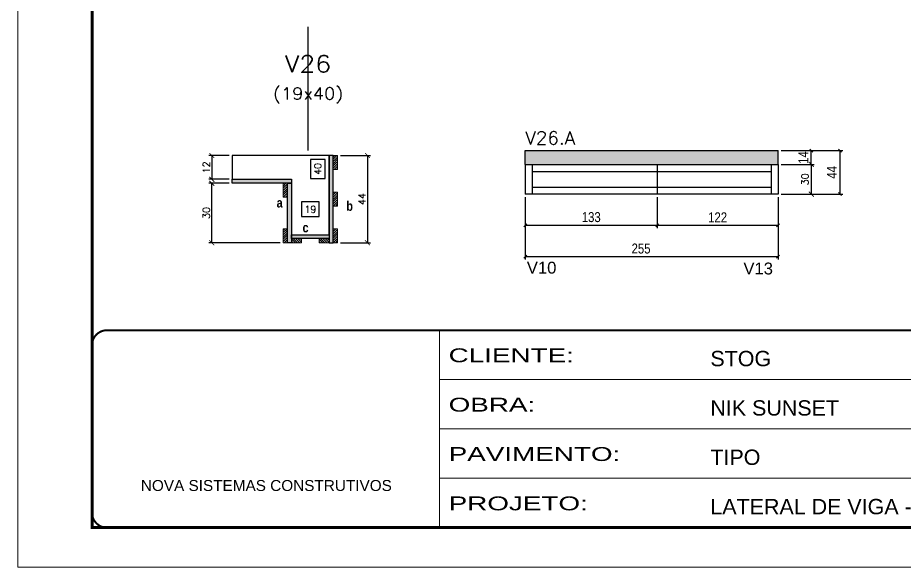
# Model space of a CAD drawing. Extents: x -10448 to -1189, y -11772 to 17235.
# Drawn here: x -10448 to -9554, y 7754 to 8309 of the extents above; entities that cross this region are included whole.
import ezdxf
from ezdxf.enums import TextEntityAlignment as Align

# ---------------------------------------------------------------- set-up
doc = ezdxf.new("R2010")
doc.units = 0
for name, pattern in [('CONTINUO', [0]), ('DASHED', [0.75, 0.5, -0.25]), ('HIDDEN', [0.375, 0.25, -0.125])]:
    doc.linetypes.add(name, pattern=pattern)
for name, color, linetype in [('5', 5, 'Continuous'), ('COTA', 241, 'Continuous'), ('Cota Seção (2x)', 4, 'Continuous'), ('detalhes', 4, 'Continuous'), ('Painéis', 200, 'Continuous'), ('SARR_2.2x7', 40, 'Continuous'), ('Texto de Titulo', 7, 'Continuous'), ('Texto Qtd Sarr', 242, 'Continuous')]:
    doc.layers.add(name, color=color, linetype=linetype)
for name, color, linetype, lineweight in [('CONCRETO', 251, 'Continuous', 25), ('Folhas', 255, 'Continuous', 9), ('Hachura', 251, 'Continuous', 9), ('Madeira', 126, 'Continuous', 18), ('SARRAFO DE PRESSAO', 251, 'DASHED', 9), ('Texto Seção', 7, 'Continuous', 15)]:
    doc.layers.add(name, color=color, linetype=linetype, lineweight=lineweight)
doc.styles.add('ARIAL', font='arial.ttf')
doc.styles.add('COTA TECNICA', font='techl___.ttf', dxfattribs={"height": 10})
doc.styles.add('REGUA-120', font='ROMANS.shx', dxfattribs={"height": 15})
doc.styles.add('Romans', font='romans.shx')
doc.styles.get("Standard").update_dxf_attribs({"font": 'arial.ttf'})
doc.styles.add('TECNICA', font='techb___.ttf', dxfattribs={"height": 10})
doc.styles.add('Tecnologia', font='')
doc.styles.get('Tecnologia').set_extended_font_data('Forgotten Futurist')
doc.dimstyles.new('Cota Paínel', dxfattribs={"dimtxt": 7, "dimasz": 5, "dimexe": 3, "dimexo": 3, "dimgap": 3, "dimtad": 1, "dimdec": 1, "dimzin": 12, "dimdsep": 46, "dimtxsty": 'Romans', "dimblk": 'ARCHTICK', "dimcen": 0, "dimclrd": 4, "dimclre": 4, "dimclrt": 1, "dimadec": 1, "dimazin": 3, "dimtfac": 1, "dimtdec": 1, "dimtmove": 0, "dimatfit": 3, "dimldrblk": 'OBLIQUE', "dimfxl": 1, "dimtolj": 1, "dimtzin": 12, "dimarcsym": 0})
doc.dimstyles.new('Cota Seção (2x)', dxfattribs={"dimtxt": 7, "dimasz": 5, "dimexe": 3, "dimexo": 3, "dimgap": 2, "dimtad": 3, "dimdec": 1, "dimlfac": 0.5, "dimzin": 12, "dimdsep": 46, "dimtxsty": 'Romans', "dimblk": 'ARCHTICK', "dimcen": 0, "dimclrd": 4, "dimclre": 4, "dimclrt": 1, "dimadec": 1, "dimazin": 3, "dimtfac": 1, "dimtdec": 1, "dimtmove": 0, "dimatfit": 3, "dimldrblk": 'OBLIQUE', "dimfxl": 1, "dimtolj": 1, "dimtzin": 12, "dimarcsym": 0})
doc.dimstyles.new('Cota Seção interna', dxfattribs={"dimtxt": 7, "dimasz": 6, "dimexe": 0.18, "dimexo": 2, "dimgap": -4, "dimtad": 3, "dimdec": 1, "dimlfac": 0.5, "dimzin": 12, "dimdsep": 46, "dimtxsty": 'Romans', "dimblk": 'ARCHTICK', "dimcen": 0.09, "dimse1": 1, "dimse2": 1, "dimsd1": 1, "dimsd2": 1, "dimclrd": 180, "dimclre": 5, "dimclrt": 1, "dimadec": 0, "dimazin": 3, "dimtfac": 1, "dimtdec": 1, "dimtofl": 0, "dimtmove": 0, "dimatfit": 3, "dimldrblk": 'ARCHTICK', "dimfxl": 1, "dimtolj": 1, "dimtzin": 0, "dimarcsym": 0})
doc.dimstyles.new('PAINEL', dxfattribs={"dimtxt": 10, "dimasz": 3, "dimexe": 3, "dimexo": 3, "dimgap": 3, "dimtad": 1, "dimdec": 1, "dimzin": 12, "dimdsep": 46, "dimtxsty": 'COTA TECNICA', "dimblk1": 'OBLIQUE', "dimblk2": 'OBLIQUE', "dimsah": 1, "dimcen": 0.9, "dimclrd": 4, "dimclre": 4, "dimclrt": 240, "dimadec": 1, "dimazin": 3, "dimtfac": 1, "dimtdec": 1, "dimtmove": 0, "dimatfit": 3, "dimfxl": 1, "dimtolj": 1, "dimtzin": 12, "dimarcsym": 0})

# ---------------------------------------------------------------- blocks, each defined once
blk = doc.blocks.new('9999999999')
at = {"color": 30, "linetype": 'CONTINUO'}
for p, q in [((98564.56, 34230.21), (98564.56, 34429.45)), ((98564.56, 34379.64), (99583.98, 34379.64)), ((98564.56, 34329.83), (99487.98, 34329.83)), ((98564.56, 34280.02), (99487.98, 34280.02))]:
    blk.add_line(p, q, dxfattribs=at)
at = {"color": 30, "linetype": 'CONTINUO', "const_width": 2}
blk.add_lwpolyline([(99583.98, 34230.21), (99583.98, 34414.45, 0.414214), (99568.98, 34429.45), (98228.98, 34429.45, 0.414214), (98213.98, 34414.45), (98213.98, 34245.21, 0.414214), (98228.98, 34230.21), (99583.98, 34230.21)], format="xyb", dxfattribs=at)
at = {"layer": 'Folhas'}
blk.add_lwpolyline([(98138.98, 34190.21), (99623.98, 34190.21), (99623.98, 35240.21), (98138.98, 35240.21)], close=True, dxfattribs=at)
at = {"layer": 'Folhas', "color": 30, "const_width": 3}
blk.add_lwpolyline([(98213.98, 34230.21), (99583.98, 34230.21), (99583.98, 35200.21), (98213.98, 35200.21)], close=True, dxfattribs=at)
at = {"color": 7, "linetype": 'Continuous', "ltscale": 5, "style": 'ARIAL'}
for s, height, p in [('STOG', 15.483, (98837.68, 34393.13)), ('NIK SUNSET', 15.483, (98837.68, 34343.32)), ('TIPO', 15.483, (98837.68, 34293.51)), ('NOVA SISTEMAS CONSTRUTIVOS', 11.0592, (98263.19, 34267.21)), ('LATERAL DE VIGA - ADITIVO', 15.4829, (98837.68, 34243.7))]:
    blk.add_text(s, height=height, dxfattribs=at).set_placement(p)
at = {"layer": 'Folhas', "color": 7, "style": 'Tecnologia', "width": 1.5}
for s, p in [('CLIENTE:', (98573.65, 34397.17)), ('OBRA:', (98573.65, 34347.31)), ('PAVIMENTO:', (98573.65, 34297.5)), ('PROJETO:', (98573.65, 34247.69))]:
    blk.add_text(s, height=14, dxfattribs=at).set_placement(p)
blk = doc.blocks.new('titulo1')
at = {"layer": 'Defpoints', "color": 252, "linetype": 'HIDDEN', "ltscale": 2}
blk.add_line((0, 0), (0, 125), dxfattribs=at)
at = {"layer": 'Defpoints', "style": 'Romans', "oblique": 15}
blk.add_attdef('FOLHA', text='', height=10, dxfattribs=at).set_placement((0, 15.58), align=Align.MIDDLE_CENTER)
at = {"layer": 'Texto Qtd Sarr', "color": 3, "style": 'Romans', "oblique": 15}
for tag, height, p in [('TITULO', 17, (0, 71.45)), ('SEÇÃO', 12, (0, 41.55))]:
    blk.add_attdef(tag, text='', height=height, dxfattribs=at).set_placement(p, align=Align.MIDDLE_CENTER)
blk = doc.blocks.new('_ArchTick')
at = {"color": 0, "linetype": 'ByBlock', "const_width": 0.15}
blk.add_lwpolyline([(-0.5, -0.5), (0.5, 0.5)], dxfattribs=at)
blk = doc.blocks.new('*D786')
at = {"layer": 'COTA', "color": 4, "lineweight": -2, "transparency": 16777216}
for p, q in [((-9678.25, 8160.83), (-9644.73, 8160.83)), ((-9647.73, 8160.83), (-9647.73, 8130.83)), ((-9678.25, 8130.83), (-9644.73, 8130.83))]:
    blk.add_line(p, q, dxfattribs=at)
at = {"layer": 'Defpoints', "color": 0, "transparency": 16777216}
for p in [(-9681.25, 8160.83), (-9681.25, 8130.83), (-9647.73, 8130.83)]:
    blk.add_point(p, dxfattribs=at)
at = {"layer": 'COTA', "color": 4, "lineweight": -2, "transparency": 16777216, "xscale": 5, "yscale": 5, "zscale": 5}
for p, rotation in [((-9647.73, 8160.83), 90), ((-9647.73, 8130.83), 270)]:
    blk.add_blockref('_ArchTick', p, dxfattribs=dict(at, rotation=rotation))
at = {"layer": 'COTA', "color": 1, "transparency": 16777216, "insert": (-9654.23, 8145.83), "char_height": 7, "attachment_point": 5, "rotation": 90, "style": 'Romans'}
blk.add_mtext('\\A1;30', dxfattribs=at)
blk = doc.blocks.new('_Oblique')
at = {"color": 0, "linetype": 'ByBlock', "lineweight": -2}
blk.add_line((-0.5, -0.5), (0.5, 0.5), dxfattribs=at)
blk = doc.blocks.new('*D791')
at = {"layer": 'COTA', "color": 4, "linetype": 'ByBlock', "lineweight": -2, "transparency": 16777216}
for p, q in [((-9936.25, 8127.83), (-9936.25, 8096.37)), ((-9803.25, 8127.83), (-9803.25, 8096.37)), ((-9936.25, 8099.37), (-9803.25, 8099.37))]:
    blk.add_line(p, q, dxfattribs=at)
at = {"layer": 'Defpoints', "color": 0, "linetype": 'ByBlock', "transparency": 16777216}
for p in [(-9936.25, 8130.83), (-9803.25, 8130.83), (-9803.25, 8099.37)]:
    blk.add_point(p, dxfattribs=at)
at = {"layer": 'COTA', "color": 4, "linetype": 'ByBlock', "lineweight": -2, "transparency": 16777216, "xscale": 3, "yscale": 3, "zscale": 3, "rotation": 180}
blk.add_blockref('_Oblique', (-9936.25, 8099.37), dxfattribs=at)
at = {"layer": 'COTA', "color": 4, "linetype": 'ByBlock', "lineweight": -2, "transparency": 16777216, "xscale": 3, "yscale": 3, "zscale": 3}
blk.add_blockref('_Oblique', (-9803.25, 8099.37), dxfattribs=at)
at = {"layer": 'COTA', "color": 240, "linetype": 'ByBlock', "transparency": 16777216, "insert": (-9869.75, 8107.59), "char_height": 10, "attachment_point": 5, "style": 'COTA TECNICA'}
blk.add_mtext('\\A1;133', dxfattribs=at)
blk = doc.blocks.new('*D792')
at = {"layer": 'COTA', "color": 4, "linetype": 'ByBlock', "lineweight": -2, "transparency": 16777216}
for p, q in [((-9803.25, 8127.83), (-9803.25, 8096.37)), ((-9681.25, 8127.83), (-9681.25, 8096.37)), ((-9803.25, 8099.37), (-9681.25, 8099.37))]:
    blk.add_line(p, q, dxfattribs=at)
at = {"layer": 'Defpoints', "color": 0, "linetype": 'ByBlock', "transparency": 16777216}
for p in [(-9803.25, 8130.83), (-9681.25, 8130.83), (-9681.25, 8099.37)]:
    blk.add_point(p, dxfattribs=at)
at = {"layer": 'COTA', "color": 4, "linetype": 'ByBlock', "lineweight": -2, "transparency": 16777216, "xscale": 3, "yscale": 3, "zscale": 3, "rotation": 180}
blk.add_blockref('_Oblique', (-9803.25, 8099.37), dxfattribs=at)
at = {"layer": 'COTA', "color": 4, "linetype": 'ByBlock', "lineweight": -2, "transparency": 16777216, "xscale": 3, "yscale": 3, "zscale": 3}
blk.add_blockref('_Oblique', (-9681.25, 8099.37), dxfattribs=at)
at = {"layer": 'COTA', "color": 240, "linetype": 'ByBlock', "transparency": 16777216, "insert": (-9742.25, 8107.43), "char_height": 10, "attachment_point": 5, "style": 'COTA TECNICA'}
blk.add_mtext('\\A1;122', dxfattribs=at)
blk = doc.blocks.new('*D787')
at = {"layer": 'COTA', "color": 4, "linetype": 'ByBlock', "lineweight": -2, "transparency": 16777216}
for p, q in [((-9936.25, 8127.83), (-9936.25, 8064.75)), ((-9681.25, 8127.83), (-9681.25, 8064.75)), ((-9936.25, 8067.75), (-9681.25, 8067.75))]:
    blk.add_line(p, q, dxfattribs=at)
at = {"layer": 'Defpoints', "color": 0, "linetype": 'ByBlock', "transparency": 16777216}
for p in [(-9936.25, 8130.83), (-9681.25, 8130.83), (-9681.25, 8067.75)]:
    blk.add_point(p, dxfattribs=at)
at = {"layer": 'COTA', "color": 4, "linetype": 'ByBlock', "lineweight": -2, "transparency": 16777216, "xscale": 3, "yscale": 3, "zscale": 3, "rotation": 180}
blk.add_blockref('_Oblique', (-9936.25, 8067.75), dxfattribs=at)
at = {"layer": 'COTA', "color": 4, "linetype": 'ByBlock', "lineweight": -2, "transparency": 16777216, "xscale": 3, "yscale": 3, "zscale": 3}
blk.add_blockref('_Oblique', (-9681.25, 8067.75), dxfattribs=at)
at = {"layer": 'COTA', "color": 240, "linetype": 'ByBlock', "transparency": 16777216, "insert": (-9819.5, 8075.86), "char_height": 10, "attachment_point": 5, "style": 'COTA TECNICA'}
blk.add_mtext('\\A1;255', dxfattribs=at)
blk = doc.blocks.new('*D793')
at = {"layer": 'COTA', "color": 4, "linetype": 'ByBlock', "lineweight": -2, "transparency": 16777216}
for p, q in [((-9678.25, 8174.83), (-9644.73, 8174.83)), ((-9647.73, 8160.83), (-9647.73, 8174.83)), ((-9678.25, 8160.83), (-9644.73, 8160.83))]:
    blk.add_line(p, q, dxfattribs=at)
at = {"layer": 'Defpoints', "color": 0, "linetype": 'ByBlock', "transparency": 16777216}
for p in [(-9681.25, 8174.83), (-9647.73, 8174.83), (-9681.25, 8160.83)]:
    blk.add_point(p, dxfattribs=at)
at = {"layer": 'COTA', "color": 4, "linetype": 'ByBlock', "lineweight": -2, "transparency": 16777216, "xscale": 3, "yscale": 3, "zscale": 3}
for p, rotation in [((-9647.73, 8174.83), 90), ((-9647.73, 8160.83), 270)]:
    blk.add_blockref('_Oblique', p, dxfattribs=dict(at, rotation=rotation))
at = {"layer": 'COTA', "color": 240, "linetype": 'ByBlock', "transparency": 16777216, "insert": (-9655.81, 8167.83), "char_height": 10, "attachment_point": 5, "rotation": 90, "style": 'COTA TECNICA'}
blk.add_mtext('\\A1;14', dxfattribs=at)
blk = doc.blocks.new('*D788')
at = {"layer": 'COTA', "color": 4, "linetype": 'ByBlock', "lineweight": -2, "transparency": 16777216}
for p, q in [((-9678.25, 8174.83), (-9615.96, 8174.83)), ((-9618.96, 8174.83), (-9618.96, 8130.83)), ((-9678.25, 8130.83), (-9615.96, 8130.83))]:
    blk.add_line(p, q, dxfattribs=at)
at = {"layer": 'Defpoints', "color": 0, "linetype": 'ByBlock', "transparency": 16777216}
for p in [(-9681.25, 8174.83), (-9681.25, 8130.83), (-9618.96, 8130.83)]:
    blk.add_point(p, dxfattribs=at)
at = {"layer": 'COTA', "color": 4, "linetype": 'ByBlock', "lineweight": -2, "transparency": 16777216, "xscale": 3, "yscale": 3, "zscale": 3}
for p, rotation in [((-9618.96, 8174.83), 90), ((-9618.96, 8130.83), 270)]:
    blk.add_blockref('_Oblique', p, dxfattribs=dict(at, rotation=rotation))
at = {"layer": 'COTA', "color": 240, "linetype": 'ByBlock', "transparency": 16777216, "insert": (-9627.03, 8152.83), "char_height": 10, "attachment_point": 5, "rotation": 90, "style": 'COTA TECNICA'}
blk.add_mtext('\\A1;44', dxfattribs=at)
blk = doc.blocks.new('*D885')
at = {"layer": 'COTA', "color": 4, "lineweight": -2, "transparency": 16777216}
for p, q in [((-10235.07, 8169.81), (-10255.53, 8169.81)), ((-10252.53, 8169.81), (-10252.53, 8145.81)), ((-10235.07, 8145.81), (-10255.53, 8145.81))]:
    blk.add_line(p, q, dxfattribs=at)
at = {"layer": 'Defpoints', "color": 0, "transparency": 16777216}
for p in [(-10232.07, 8169.81), (-10252.53, 8145.81), (-10232.07, 8145.81)]:
    blk.add_point(p, dxfattribs=at)
at = {"layer": 'COTA', "color": 4, "lineweight": -2, "transparency": 16777216, "xscale": 5, "yscale": 5, "zscale": 5}
for p, rotation in [((-10252.53, 8169.81), 90), ((-10252.53, 8145.81), 270)]:
    blk.add_blockref('_ArchTick', p, dxfattribs=dict(at, rotation=rotation))
at = {"layer": 'COTA', "color": 1, "transparency": 16777216, "insert": (-10258.03, 8157.81), "char_height": 7, "attachment_point": 5, "rotation": 90, "style": 'Romans'}
blk.add_mtext('\\A1;12', dxfattribs=at)
blk = doc.blocks.new('*D886')
at = {"layer": 'COTA', "color": 4, "lineweight": -2, "transparency": 16777216}
for p, q in [((-10235.07, 8141.81), (-10255.53, 8141.81)), ((-10252.53, 8081.81), (-10252.53, 8141.81)), ((-10183.47, 8081.81), (-10255.53, 8081.81))]:
    blk.add_line(p, q, dxfattribs=at)
at = {"layer": 'Defpoints', "color": 0, "transparency": 16777216}
for p in [(-10252.53, 8141.81), (-10232.07, 8141.81), (-10180.47, 8081.81)]:
    blk.add_point(p, dxfattribs=at)
at = {"layer": 'COTA', "color": 4, "lineweight": -2, "transparency": 16777216, "xscale": 5, "yscale": 5, "zscale": 5}
for p, rotation in [((-10252.53, 8141.81), 90), ((-10252.53, 8081.81), 270)]:
    blk.add_blockref('_ArchTick', p, dxfattribs=dict(at, rotation=rotation))
at = {"layer": 'COTA', "color": 1, "transparency": 16777216, "insert": (-10258.03, 8111.81), "char_height": 7, "attachment_point": 5, "rotation": 90, "style": 'Romans'}
blk.add_mtext('\\A1;30', dxfattribs=at)
blk = doc.blocks.new('*D887')
at = {"layer": 'Cota Seção (2x)', "color": 180, "lineweight": -2, "transparency": 16777216}
for p, q in [((-10138.07, 8165.94), (-10153.07, 8165.94)), ((-10153.07, 8165.94), (-10153.07, 8146.61)), ((-10138.07, 8146.61), (-10138.07, 8165.94)), ((-10153.07, 8146.61), (-10138.07, 8146.61))]:
    blk.add_line(p, q, dxfattribs=at)
at = {"layer": 'Defpoints', "color": 0, "transparency": 16777216}
for p in [(-10172.07, 8169.81), (-10134.07, 8169.81), (-10172.07, 8089.81)]:
    blk.add_point(p, dxfattribs=at)
at = {"layer": 'Cota Seção (2x)', "color": 1, "transparency": 16777216, "insert": (-10145.57, 8156.28), "char_height": 7, "attachment_point": 5, "rotation": 90, "style": 'Romans'}
blk.add_mtext('\\A1;40', dxfattribs=at)
blk = doc.blocks.new('*D888')
at = {"layer": 'COTA', "color": 4, "lineweight": -2, "transparency": 16777216}
for p, q in [((-10122.67, 8169.81), (-10092.44, 8169.81)), ((-10095.44, 8169.81), (-10095.44, 8081.81)), ((-10122.67, 8081.81), (-10092.44, 8081.81))]:
    blk.add_line(p, q, dxfattribs=at)
at = {"layer": 'Defpoints', "color": 0, "transparency": 16777216}
for p in [(-10125.67, 8169.81), (-10125.67, 8081.81), (-10095.44, 8081.81)]:
    blk.add_point(p, dxfattribs=at)
at = {"layer": 'COTA', "color": 4, "lineweight": -2, "transparency": 16777216, "xscale": 5, "yscale": 5, "zscale": 5}
for p, rotation in [((-10095.44, 8169.81), 90), ((-10095.44, 8081.81), 270)]:
    blk.add_blockref('_ArchTick', p, dxfattribs=dict(at, rotation=rotation))
at = {"layer": 'COTA', "color": 1, "transparency": 16777216, "insert": (-10100.94, 8125.81), "char_height": 7, "attachment_point": 5, "rotation": 90, "style": 'Romans'}
blk.add_mtext('\\A1;44', dxfattribs=at)
blk = doc.blocks.new('*D889')
at = {"layer": 'Cota Seção (2x)', "color": 180, "lineweight": -2, "transparency": 16777216}
for p, q in [((-10144.07, 8123.11), (-10162.07, 8123.11)), ((-10162.07, 8123.11), (-10162.07, 8108.11)), ((-10144.07, 8108.11), (-10144.07, 8123.11)), ((-10162.07, 8108.11), (-10144.07, 8108.11))]:
    blk.add_line(p, q, dxfattribs=at)
at = {"layer": 'Defpoints', "color": 0, "transparency": 16777216}
for p in [(-10172.07, 8104.11), (-10172.07, 8089.81), (-10134.07, 8089.81)]:
    blk.add_point(p, dxfattribs=at)
at = {"layer": 'Cota Seção (2x)', "color": 1, "transparency": 16777216, "insert": (-10153.07, 8115.61), "char_height": 7, "attachment_point": 5, "style": 'Romans'}
blk.add_mtext('\\A1;19', dxfattribs=at)

msp = doc.modelspace()

# ---------------------------------------------------------------- hatches: boundary and pattern name
at = {"layer": 'COTA', "linetype": 'ByBlock'}
h = msp.add_hatch(dxfattribs=at)
h.set_pattern_fill('AR-CONC', color=256, scale=0.03)
h.set_pattern_definition([(50, (-142883.0253, -24603.2225), (5.46554007, -0.47817257), [0.5715, -6.2865]), (355, (-142883.0253, -24603.2225), (-1.05730264, 5.73170536), [0.4572, -5.02921753]), (100.4514447, (-142882.57, -24603.2624), (4.40823741, 5.25353256), [0.48570026, -5.34270734]), (46.1842, (-142883.025, -24601.6985), (8.13237123, -1.26126984), [0.85725, -9.42975]), (96.6355576, (-142882.348, -24601.804), (7.122124, 7.42278374), [0.7285507, -8.01406824]), (351.184151, (-142883.025, -24601.6985), (7.122124, 7.42278374), [0.685799, -7.54379196]), (21, (-142882.2633, -24602.0795), (4.54843174, -3.06795595), [0.5715, -6.2865]), (326, (-142882.2633, -24602.0795), (1.85406085, 5.52563898), [0.4572, -5.0292]), (71.451445, (-142881.8843, -24602.335), (6.40249258, 2.45768307), [0.48570026, -5.34269813]), (37.5, (-142883.0253, -24603.2225), (0.092658098, 2.536651166), [0, -4.96824, 0, -5.1054, 0, -5.04825]), (7.5, (-142883.0253, -24603.2225), (2.004589875, 3.005417245), [0, -2.91084, 0, -4.85394, 0, -1.92405]), (327.5, (-142884.7246, -24603.2225), (4.067717855, -0.17186232), [0, -1.905, 0, -5.9436, 0, -7.8867]), (317.5, (-142885.4866, -24603.2225), (4.44387544, 0.76279473), [0, -2.4765, 0, -3.94716, 0, -5.6007])])
h.paths.add_polyline_path([(-9681.25, 8160.83), (-9681.25, 8174.83), (-9936.25, 8174.83), (-9936.25, 8160.83)])
at = {"layer": 'Hachura'}
h = msp.add_hatch(color=256, dxfattribs=at)
h.dxf.hatch_style = 1
h.paths.add_polyline_path([(-10130.07, 8169.81), (-10134.07, 8169.81), (-10134.07, 8081.81), (-10130.07, 8081.81)])
h = msp.add_hatch(dxfattribs=at)
h.set_pattern_fill('ANSI31', color=256, scale=0.5, angle=360, style=0)
h.set_pattern_definition([(45, (-1872.8258, 31123.9818), (-1.12253202, 1.12253202), [])])
h.paths.add_polyline_path([(-10130.07, 8169.81), (-10125.67, 8169.81), (-10125.67, 8155.81), (-10130.07, 8155.81)])
h = msp.add_hatch(color=256, dxfattribs=at)
h.dxf.hatch_style = 1
h.paths.add_polyline_path([(-10232.07, 8141.81), (-10232.07, 8145.81), (-10172.07, 8145.81), (-10172.07, 8141.81)])
h = msp.add_hatch(dxfattribs=at)
h.set_pattern_fill('ANSI31', color=256, scale=0.5, angle=360, style=0)
h.set_pattern_definition([(45, (-1872.8258, 31102.4304), (-1.12253202, 1.12253202), [])])
h.paths.add_polyline_path([(-10176.07, 8141.81), (-10180.47, 8141.81), (-10180.47, 8127.81), (-10176.07, 8127.81)])
h = msp.add_hatch(color=256, dxfattribs=at)
h.dxf.hatch_style = 1
h.paths.add_polyline_path([(-10176.07, 8141.81), (-10172.07, 8141.81), (-10172.07, 8081.81), (-10176.07, 8081.81)])
h = msp.add_hatch(dxfattribs=at)
h.set_pattern_fill('ANSI31', color=256, scale=0.5, angle=360, style=0)
h.set_pattern_definition([(45, (-1872.8258, 31170.9818), (-1.12253202, 1.12253202), [])])
h.paths.add_polyline_path([(-10130.07, 8118.81), (-10125.67, 8118.81), (-10125.67, 8132.81), (-10130.07, 8132.81)])
h = msp.add_hatch(dxfattribs=at)
h.set_pattern_fill('ANSI31', color=256, scale=0.5, angle=360, style=0)
h.set_pattern_definition([(45, (-1872.8258, 31133.9818), (-1.12253202, 1.12253202), [])])
h.paths.add_polyline_path([(-10176.07, 8081.81), (-10180.47, 8081.81), (-10180.47, 8095.81), (-10176.07, 8095.81)])
h = msp.add_hatch(dxfattribs=at)
h.set_pattern_fill('ANSI31', color=256, scale=0.5, angle=360, style=0)
h.set_pattern_definition([(45, (-1872.8258, 31133.9818), (-1.12253202, 1.12253202), [])])
h.paths.add_polyline_path([(-10130.07, 8081.81), (-10125.67, 8081.81), (-10125.67, 8095.81), (-10130.07, 8095.81)])
h = msp.add_hatch(color=256, dxfattribs=at)
h.dxf.hatch_style = 1
h.paths.add_polyline_path([(-10172.07, 8086.21), (-10172.07, 8089.81), (-10134.07, 8089.81), (-10134.07, 8086.21)])
h = msp.add_hatch(dxfattribs=at)
h.set_pattern_fill('ANSI31', color=256, scale=0.5, angle=270, style=0)
h.set_pattern_definition([(315, (12784.5507, -147.8336), (1.12253202, 1.12253202), [])])
h.paths.add_polyline_path([(-10172.07, 8081.81), (-10172.07, 8086.21), (-10162.07, 8086.21), (-10162.07, 8081.81)])
h = msp.add_hatch(dxfattribs=at)
h.set_pattern_fill('ANSI31', color=256, scale=0.5, angle=270, style=0)
h.set_pattern_definition([(315, (12760.5507, -147.8336), (1.12253202, 1.12253202), [])])
h.paths.add_polyline_path([(-10144.07, 8081.81), (-10144.07, 8086.21), (-10134.07, 8086.21), (-10134.07, 8081.81)])

# ---------------------------------------------------------------- linework, layer by layer
at = {"layer": 'CONCRETO'}
msp.add_line((-10172.07, 8081.81), (-10172.07, 8081.81), dxfattribs=at)
msp.add_lwpolyline([(-10134.07, 8149.81), (-10134.07, 8169.81), (-10232.07, 8169.81), (-10232.07, 8145.81), (-10172.07, 8145.81), (-10172.07, 8089.81), (-10134.07, 8089.81), (-10134.07, 8149.81)], close=True, dxfattribs=at)
at = {"layer": 'COTA', "linetype": 'ByBlock'}
for p, q in [((-9936.25, 8160.83), (-9936.25, 8174.83)), ((-9936.25, 8174.83), (-9681.25, 8174.83)), ((-9681.25, 8160.83), (-9681.25, 8174.83))]:
    msp.add_line(p, q, dxfattribs=at)
at = {"layer": 'Madeira'}
for points in [[(-10130.07, 8169.81), (-10125.67, 8169.81), (-10125.67, 8155.81), (-10130.07, 8155.81)], [(-10176.07, 8141.81), (-10180.47, 8141.81), (-10180.47, 8127.81), (-10176.07, 8127.81)], [(-10130.07, 8118.81), (-10125.67, 8118.81), (-10125.67, 8132.81), (-10130.07, 8132.81)], [(-10176.07, 8081.81), (-10180.47, 8081.81), (-10180.47, 8095.81), (-10176.07, 8095.81)], [(-10130.07, 8081.81), (-10125.67, 8081.81), (-10125.67, 8095.81), (-10130.07, 8095.81)], [(-10172.07, 8081.81), (-10172.07, 8086.21), (-10162.07, 8086.21), (-10162.07, 8081.81)], [(-10144.07, 8081.81), (-10144.07, 8086.21), (-10134.07, 8086.21), (-10134.07, 8081.81)]]:
    msp.add_lwpolyline(points, close=True, dxfattribs=at)
at = {"layer": 'Painéis'}
for p, q in [((-9936.25, 8160.83), (-9681.25, 8160.83)), ((-9936.25, 8160.83), (-9936.25, 8130.83)), ((-9803.25, 8160.83), (-9803.25, 8130.83)), ((-9681.25, 8160.83), (-9681.25, 8130.83)), ((-9681.25, 8130.83), (-9936.25, 8130.83))]:
    msp.add_line(p, q, dxfattribs=at)
for points in [[(-10130.07, 8169.81), (-10134.07, 8169.81), (-10134.07, 8081.81), (-10130.07, 8081.81)], [(-10232.07, 8141.81), (-10232.07, 8145.81), (-10172.07, 8145.81), (-10172.07, 8141.81)], [(-10176.07, 8141.81), (-10172.07, 8141.81), (-10172.07, 8081.81), (-10176.07, 8081.81)], [(-10172.07, 8086.21), (-10172.07, 8089.81), (-10134.07, 8089.81), (-10134.07, 8086.21)]]:
    msp.add_lwpolyline(points, close=True, dxfattribs=at)
at = {"layer": 'SARR_2.2x7', "linetype": 'Continuous'}
for p, q in [((-9929.25, 8160.83), (-9929.25, 8130.83)), ((-9688.25, 8160.83), (-9688.25, 8130.83)), ((-9929.25, 8153.83), (-9803.25, 8153.83)), ((-9803.25, 8153.83), (-9688.25, 8153.83)), ((-9929.25, 8137.83), (-9803.25, 8137.83)), ((-9803.25, 8137.83), (-9688.25, 8137.83))]:
    msp.add_line(p, q, dxfattribs=at)

# ---------------------------------------------------------------- block references
at = {"layer": 'SARRAFO DE PRESSAO', "color": 6, "linetype": 'ByBlock'}
msp.add_blockref('9999999999', (-108587.26, -26436), dxfattribs=at)
at = {"layer": 'Texto Seção'}
ref = msp.add_blockref('titulo1', (-10155.38, 8174.83), dxfattribs=at)
ref.add_attrib('TITULO', 'V26', dxfattribs={"layer": 'Texto de Titulo', "color": 7, "height": 17, "style": 'Romans', "width": 1.1}).set_placement((-10155.38, 8262.33), align=Align.MIDDLE_CENTER)
ref.add_attrib('SEÇÃO', '(19x40)', dxfattribs={"layer": 'Texto de Titulo', "color": 7, "height": 12, "style": 'Romans', "width": 1.1}).set_placement((-10155.38, 8232.33), align=Align.MIDDLE_CENTER)

# ---------------------------------------------------------------- texts
at = {"layer": '5', "linetype": 'Continuous'}
for s, p in [('V10', (-9934.73, 8050.6)), ('V13', (-9716.24, 8049.77))]:
    msp.add_text(s, height=12, rotation=0.00004, dxfattribs=at).set_placement(p)
at = {"layer": 'detalhes', "style": 'TECNICA'}
for s, p in [('a', (-10187.12, 8117.35)), ('b', (-10116.84, 8114.01)), ('c', (-10160.99, 8092.3))]:
    msp.add_text(s, height=9.6, dxfattribs=at).set_placement(p)
at = {"layer": 'Texto Seção', "style": 'REGUA-120', "width": 1.05}
msp.add_text('V26.A', height=13, dxfattribs=at).set_placement((-9936.25, 8181.02))

# ---------------------------------------------------------------- dimensions: what is measured, and where the dimension line sits
at = {"layer": 'COTA', "linetype": 'ByBlock'}
dim = msp.add_linear_dim(base=(-9647.73, 8174.83), p1=(-9681.25, 8160.83), p2=(-9681.25, 8174.83), angle=90, dimstyle='PAINEL', dxfattribs=at)
dim.commit()
dim.dimension.update_dxf_attribs({"geometry": '*D793', "text_midpoint": (-9647.73, 8167.83), "dimtype": 160})
dim = msp.add_linear_dim(base=(-9618.96, 8130.83), p1=(-9681.25, 8174.83), p2=(-9681.25, 8130.83), angle=90, dimstyle='PAINEL', dxfattribs=at)
dim.commit()
dim.dimension.update_dxf_attribs({"geometry": '*D788', "text_midpoint": (-9627.03, 8152.83)})
at = {"layer": 'COTA'}
for base, p1, p2, dimstyle, picture, middle in [((-10252.53, 8145.81), (-10232.07, 8169.81), (-10232.07, 8145.81), 'Cota Seção (2x)', '*D885', (-10258.03, 8157.81)), ((-10095.44, 8081.81), (-10125.67, 8169.81), (-10125.67, 8081.81), 'Cota Seção (2x)', '*D888', (-10100.94, 8125.81)), ((-9647.73, 8130.83), (-9681.25, 8160.83), (-9681.25, 8130.83), 'Cota Paínel', '*D786', (-9654.23, 8145.83)), ((-10252.53, 8141.81), (-10180.47, 8081.81), (-10232.07, 8141.81), 'Cota Seção (2x)', '*D886', (-10258.03, 8111.81))]:
    dim = msp.add_linear_dim(base=base, p1=p1, p2=p2, angle=90, dimstyle=dimstyle, dxfattribs=at)
    dim.commit()
    dim.dimension.update_dxf_attribs({"geometry": picture, "text_midpoint": middle})
at = {"layer": 'COTA', "linetype": 'ByBlock'}
dim = msp.add_linear_dim(base=(-9803.25, 8099.37), p1=(-9936.25, 8130.83), p2=(-9803.25, 8130.83), dimstyle='PAINEL', dxfattribs=at)
dim.commit()
dim.dimension.update_dxf_attribs({"geometry": '*D791', "text_midpoint": (-9869.75, 8107.59)})
dim = msp.add_linear_dim(base=(-9681.25, 8067.75), p1=(-9936.25, 8130.83), p2=(-9681.25, 8130.83), dimstyle='PAINEL', dxfattribs=at)
dim.commit()
dim.dimension.update_dxf_attribs({"geometry": '*D787', "text_midpoint": (-9819.5, 8067.75), "dimtype": 160})
dim = msp.add_linear_dim(base=(-9681.25, 8099.37), p1=(-9803.25, 8130.83), p2=(-9681.25, 8130.83), dimstyle='PAINEL', override={"dimtmove": 1}, dxfattribs=at)
dim.commit()
dim.dimension.update_dxf_attribs({"geometry": '*D792', "text_midpoint": (-9742.25, 8107.43)})
at = {"layer": 'Cota Seção (2x)'}
dim = msp.add_linear_dim(base=(-10134.07, 8169.81), p1=(-10172.07, 8089.81), p2=(-10172.07, 8169.81), angle=90, dimstyle='Cota Seção interna', dxfattribs=at)
dim.commit()
dim.dimension.update_dxf_attribs({"geometry": '*D887', "text_midpoint": (-10134.07, 8156.28), "dimtype": 160})
dim = msp.add_linear_dim(base=(-10172.07, 8104.11), p1=(-10134.07, 8089.81), p2=(-10172.07, 8089.81), dimstyle='Cota Seção interna', dxfattribs=at)
dim.commit()
dim.dimension.update_dxf_attribs({"geometry": '*D889', "text_midpoint": (-10153.07, 8104.11), "dimtype": 160})

doc.saveas('drawing.dxf')
